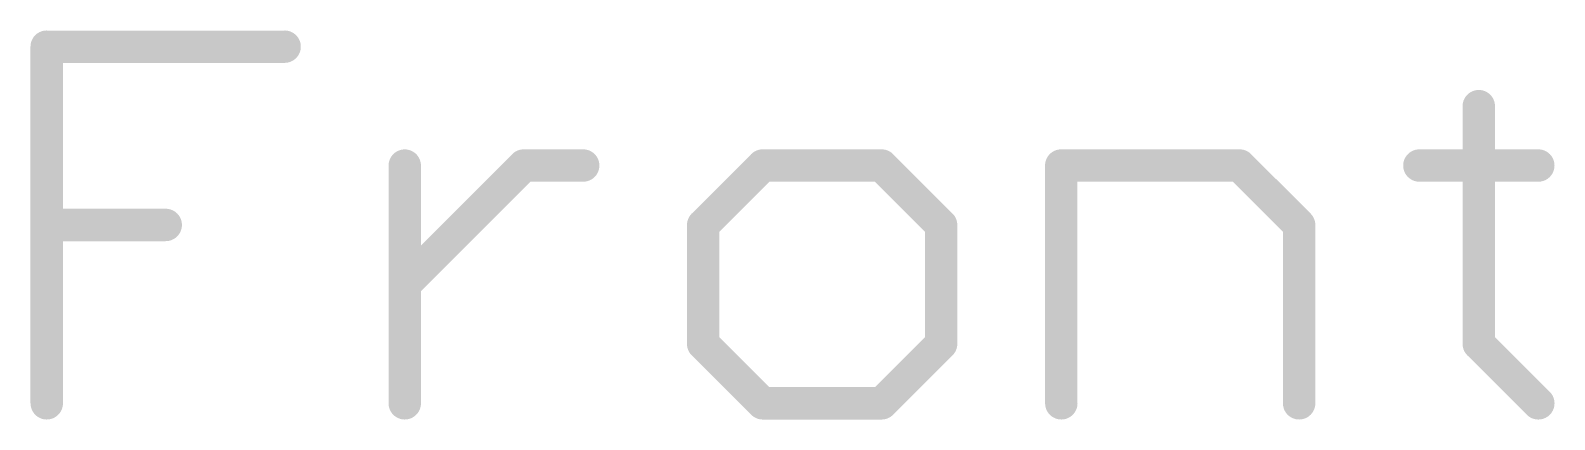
# Model space of a CAD drawing. Extents: x -29 to 78, y -18 to 17.
# Drawn here: x 24.352 to 25.547, y 2.371 to 2.676 of the extents above; entities that cross this region are included whole.
import ezdxf

# ---------------------------------------------------------------- set-up
doc = ezdxf.new("R2010")
doc.units = 0
doc.layers.add('51', color=53, linetype='CONTINUOUS')

msp = doc.modelspace()

# ---------------------------------------------------------------- linework, layer by layer
at = {"layer": '51', "const_width": 0.0127}
for points in [[(24.3647, 2.6699, 1), (24.3647, 2.6572)], [(24.3711, 2.6635, 1), (24.3584, 2.6635)], [(24.5512, 2.6572, 1), (24.5512, 2.6699)], [(25.4935, 2.6169, 1), (25.4808, 2.6169)], [(24.6517, 2.5703, 1), (24.639, 2.5703)], [(24.7386, 2.5767, 1), (24.7386, 2.564)], [(24.7431, 2.5658, 1), (24.7341, 2.5748)], [(24.7852, 2.564, 1), (24.7852, 2.5767)], [(24.9259, 2.5767, 1), (24.9259, 2.564)], [(24.9304, 2.5658, 1), (24.9214, 2.5748)], [(25.0236, 2.5748, 1), (25.0146, 2.5658)], [(25.0191, 2.564, 1), (25.0191, 2.5767)], [(25.1599, 2.5767, 1), (25.1599, 2.564)], [(25.1663, 2.5703, 1), (25.1536, 2.5703)], [(25.3042, 2.5748, 1), (25.2953, 2.5658)], [(25.2997, 2.564, 1), (25.2997, 2.5767)], [(25.4406, 2.5767, 1), (25.4406, 2.564)], [(25.5338, 2.564, 1), (25.5338, 2.5767)], [(24.3647, 2.5301, 1), (24.3647, 2.5174)], [(24.458, 2.5174, 1), (24.458, 2.5301)], [(24.8856, 2.5237, 1), (24.8729, 2.5237)], [(24.8748, 2.5282, 1), (24.8838, 2.5192)], [(25.072, 2.5237, 1), (25.0593, 2.5237)], [(25.0612, 2.5192, 1), (25.0702, 2.5282)], [(25.3527, 2.5237, 1), (25.34, 2.5237)], [(25.3419, 2.5192, 1), (25.3508, 2.5282)], [(24.6409, 2.4816, 1), (24.6499, 2.4726)], [(24.8838, 2.435, 1), (24.8748, 2.426)], [(24.8729, 2.4305, 1), (24.8856, 2.4305)], [(25.0593, 2.4305, 1), (25.072, 2.4305)], [(25.0702, 2.426, 1), (25.0612, 2.435)], [(25.4808, 2.4305, 1), (25.4935, 2.4305)], [(25.4917, 2.435, 1), (25.4827, 2.426)], [(24.3584, 2.3839, 1), (24.3711, 2.3839)], [(24.639, 2.3839, 1), (24.6517, 2.3839)], [(24.9259, 2.3902, 1), (24.9259, 2.3776)], [(24.9214, 2.3794, 1), (24.9304, 2.3884)], [(25.0146, 2.3884, 1), (25.0236, 2.3794)], [(25.0191, 2.3776, 1), (25.0191, 2.3902)], [(25.1536, 2.3839, 1), (25.1663, 2.3839)], [(25.34, 2.3839, 1), (25.3527, 2.3839)], [(25.5293, 2.3794, 1), (25.5383, 2.3884)]]:
    msp.add_lwpolyline(points, format="xyb", dxfattribs=at)
at = {"layer": '51', "const_width": 0.0254}
for points in [[(24.3647, 2.3839), (24.3647, 2.6635)], [(24.3647, 2.6635), (24.5512, 2.6635)], [(25.4872, 2.6169), (25.4872, 2.4305)], [(24.6454, 2.3839), (24.6454, 2.5703)], [(24.6454, 2.4771), (24.7386, 2.5703)], [(24.7386, 2.5703), (24.7852, 2.5703)], [(24.9259, 2.5703), (24.8793, 2.5237)], [(25.0191, 2.5703), (24.9259, 2.5703)], [(25.0657, 2.5237), (25.0191, 2.5703)], [(25.1599, 2.3839), (25.1599, 2.5703)], [(25.1599, 2.5703), (25.2997, 2.5703)], [(25.2997, 2.5703), (25.3464, 2.5237)], [(25.4406, 2.5703), (25.5338, 2.5703)], [(24.3647, 2.5237), (24.458, 2.5237)], [(24.8793, 2.5237), (24.8793, 2.4305)], [(25.0657, 2.4305), (25.0657, 2.5237)], [(25.3464, 2.5237), (25.3464, 2.3839)], [(24.8793, 2.4305), (24.9259, 2.3839)], [(25.0191, 2.3839), (25.0657, 2.4305)], [(25.4872, 2.4305), (25.5338, 2.3839)], [(24.9259, 2.3839), (25.0191, 2.3839)]]:
    msp.add_lwpolyline(points, dxfattribs=at)

doc.saveas('drawing.dxf')
